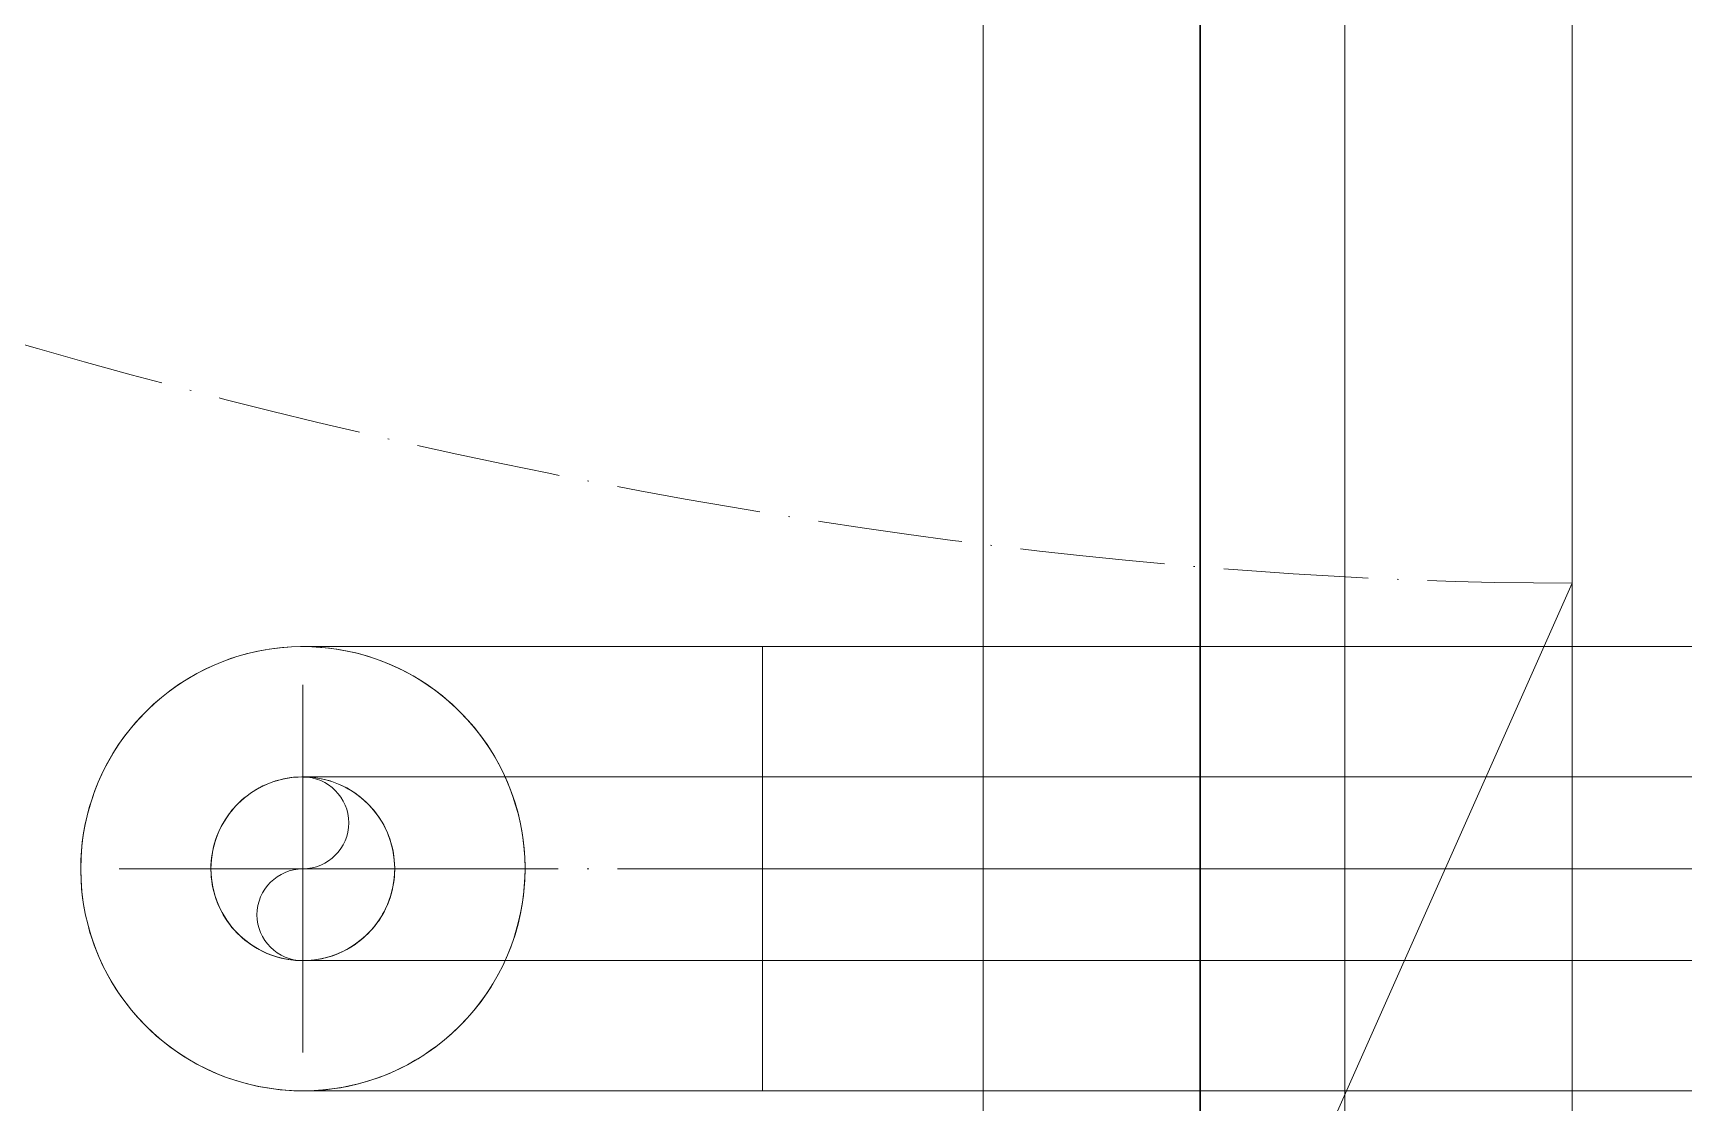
# Model space of a CAD drawing. Header units: millimetres. Extents: x -88595 to 880822, y -1054509 to -148035.
# Drawn here: x 418317.6 to 418431.7, y -247102 to -247028 of the extents above; entities that cross this region are included whole.
import ezdxf

# ---------------------------------------------------------------- set-up
doc = ezdxf.new("R2010")
doc.units = ezdxf.units.MM
doc.linetypes.add('$7$ADSK_Осевая', pattern=[14, 10, -2, 0, -2])
doc.linetypes.add('$9$ADSK_Осевая', pattern=[14, 10, -2, 0, -2])
for name, color, linetype, lineweight in [('Аннотация', 7, 'Continuous', 20), ('Изоляция', 7, 'Continuous', 18), ('Оборудование', 7, 'Continuous', 18), ('Ограждение', 7, 'Continuous', 9), ('Стены наружные', 7, 'Continuous', 18), ('Стены штриховка', 7, 'Continuous', 9), ('Трубопровод', 7, 'Continuous', 18), ('Трубопроводы', 7, 'Continuous', 18)]:
    doc.layers.add(name, color=color, linetype=linetype, lineweight=lineweight)

# ---------------------------------------------------------------- blocks, each defined once
blk = doc.blocks.new('$0$ADSK_Настенный внутренний блок кондиционера1 - 1U18TL5FRA-A-3267659-В_Координация_3 этаж ОВ3')
at = {"layer": 'Оборудование', "color": 150, "true_color": 0x0080ff}
blk.add_line((432.5, 0), (-432.5, 0), dxfattribs=at)
blk = doc.blocks.new('$0$ADSK_МедьПайка_Отвод-гнутая труба - Отвод _гнутая труба_-V38-В_Координация_3 этаж ОВ3')
at = {"layer": 'Трубопроводы', "color": 134, "true_color": 0x00a6a6}
for p, q in [((727.63, 16707.4), (727.63, 16713.75)), ((727.63, 16701.05), (727.63, 16707.4))]:
    blk.add_line(p, q, dxfattribs=at)
at = {"layer": 'Трубопроводы', "color": 134, "true_color": 0x00a6a6, "flags": 128}
for points in [[(689.53, 16707.4), (689.53, 16707.65), (689.55, 16707.91), (689.57, 16708.16), (689.61, 16708.41), (689.65, 16708.66), (689.71, 16708.91), (689.77, 16709.16), (689.85, 16709.4), (689.93, 16709.64), (690.03, 16709.87), (690.13, 16710.1), (690.24, 16710.33), (690.37, 16710.56), (690.5, 16710.77), (690.64, 16710.99), (690.78, 16711.19), (690.94, 16711.39), (691.1, 16711.59), (691.27, 16711.77), (691.45, 16711.96), (691.64, 16712.13), (691.83, 16712.29), (692.03, 16712.45), (692.24, 16712.6), (692.45, 16712.74), (692.66, 16712.88), (692.88, 16713), (693.11, 16713.12), (693.34, 16713.22), (693.58, 16713.32), (693.81, 16713.41), (694.06, 16713.48), (694.3, 16713.55), (694.55, 16713.61), (694.8, 16713.66), (695.05, 16713.7), (695.3, 16713.72), (695.55, 16713.74), (695.81, 16713.75), (695.88, 16713.75)], [(695.88, 16713.75), (696.13, 16713.75), (696.38, 16713.73), (696.64, 16713.7), (696.89, 16713.67), (697.14, 16713.62), (697.39, 16713.57), (697.63, 16713.5), (697.87, 16713.43), (698.11, 16713.34), (698.35, 16713.25), (698.58, 16713.15), (698.81, 16713.03), (699.03, 16712.91), (699.25, 16712.78), (699.46, 16712.64), (699.67, 16712.49), (699.87, 16712.34), (700.06, 16712.17), (700.25, 16712), (700.43, 16711.82), (700.61, 16711.64), (700.77, 16711.45), (700.93, 16711.25), (701.08, 16711.04), (701.22, 16710.83), (701.35, 16710.61), (701.48, 16710.39), (701.59, 16710.17), (701.7, 16709.94), (701.8, 16709.7), (701.88, 16709.46), (701.96, 16709.22), (702.03, 16708.98), (702.09, 16708.73), (702.14, 16708.48), (702.17, 16708.23), (702.2, 16707.98), (702.22, 16707.72), (702.23, 16707.47), (702.23, 16707.4)], [(695.88, 16713.75), (695.9, 16713.75), (695.98, 16713.75), (696.11, 16713.75), (696.28, 16713.75), (696.51, 16713.75), (696.79, 16713.75), (697.11, 16713.75), (697.49, 16713.75), (697.91, 16713.75), (698.38, 16713.75), (698.9, 16713.75), (699.47, 16713.75), (700.07, 16713.75), (700.73, 16713.75), (701.42, 16713.75), (702.16, 16713.75), (702.94, 16713.75), (703.76, 16713.75), (704.61, 16713.75), (705.51, 16713.75), (706.44, 16713.75), (707.4, 16713.75), (708.39, 16713.75), (709.42, 16713.75), (710.47, 16713.75), (711.55, 16713.75), (712.66, 16713.75), (713.79, 16713.75), (714.95, 16713.75), (716.12, 16713.75), (717.32, 16713.75), (718.52, 16713.75), (719.75, 16713.75), (720.98, 16713.75), (722.23, 16713.75), (723.49, 16713.75), (724.75, 16713.75), (726.02, 16713.75), (727.28, 16713.75), (727.63, 16713.75)], [(695.88, 16701.05), (695.62, 16701.06), (695.37, 16701.07), (695.12, 16701.1), (694.87, 16701.13), (694.62, 16701.18), (694.37, 16701.23), (694.12, 16701.3), (693.88, 16701.37), (693.64, 16701.46), (693.4, 16701.55), (693.17, 16701.66), (692.95, 16701.77), (692.72, 16701.89), (692.5, 16702.02), (692.29, 16702.16), (692.09, 16702.31), (691.88, 16702.46), (691.69, 16702.63), (691.5, 16702.8), (691.32, 16702.98), (691.15, 16703.16), (690.98, 16703.35), (690.83, 16703.55), (690.68, 16703.76), (690.53, 16703.97), (690.4, 16704.19), (690.28, 16704.41), (690.16, 16704.63), (690.06, 16704.86), (689.96, 16705.1), (689.87, 16705.34), (689.79, 16705.58), (689.73, 16705.82), (689.67, 16706.07), (689.62, 16706.32), (689.58, 16706.57), (689.55, 16706.82), (689.54, 16707.08), (689.53, 16707.33), (689.53, 16707.4)], [(702.23, 16707.4), (702.22, 16707.15), (702.21, 16706.89), (702.18, 16706.64), (702.15, 16706.39), (702.1, 16706.14), (702.05, 16705.89), (701.98, 16705.65), (701.91, 16705.4), (701.82, 16705.16), (701.73, 16704.93), (701.62, 16704.7), (701.51, 16704.47), (701.39, 16704.25), (701.26, 16704.03), (701.12, 16703.81), (700.97, 16703.61), (700.82, 16703.41), (700.65, 16703.21), (700.48, 16703.03), (700.3, 16702.85), (700.12, 16702.67), (699.92, 16702.51), (699.72, 16702.35), (699.52, 16702.2), (699.31, 16702.06), (699.09, 16701.92), (698.87, 16701.8), (698.64, 16701.68), (698.41, 16701.58), (698.18, 16701.48), (697.94, 16701.39), (697.7, 16701.32), (697.45, 16701.25), (697.21, 16701.19), (696.96, 16701.14), (696.71, 16701.1), (696.45, 16701.08), (696.2, 16701.06), (695.95, 16701.05), (695.88, 16701.05)], [(727.63, 16701.05), (726.36, 16701.05), (725.09, 16701.05), (723.83, 16701.05), (722.57, 16701.05), (721.32, 16701.05), (720.08, 16701.05), (718.85, 16701.05), (717.64, 16701.05), (716.44, 16701.05), (715.26, 16701.05), (714.1, 16701.05), (712.97, 16701.05), (711.85, 16701.05), (710.76, 16701.05), (709.7, 16701.05), (708.67, 16701.05), (707.66, 16701.05), (706.69, 16701.05), (705.75, 16701.05), (704.85, 16701.05), (703.98, 16701.05), (703.16, 16701.05), (702.37, 16701.05), (701.62, 16701.05), (700.91, 16701.05), (700.25, 16701.05), (699.63, 16701.05), (699.05, 16701.05), (698.52, 16701.05), (698.04, 16701.05), (697.6, 16701.05), (697.21, 16701.05), (696.87, 16701.05), (696.58, 16701.05), (696.34, 16701.05), (696.15, 16701.05), (696.01, 16701.05), (695.92, 16701.05), (695.88, 16701.05)]]:
    blk.add_lwpolyline(points, dxfattribs=at)
at = {"layer": 'Трубопроводы', "color": 134, "true_color": 0x00a6a6}
for start, end in [(360, 180), (180, 0)]:
    blk.add_arc((695.88, 16707.4), 6.35, start, end, dxfattribs=at)
blk = doc.blocks.new('$0$ADSK_МедьПайка_Отвод-гнутая труба - Отвод _гнутая труба_-V42-В_Координация_3 этаж ОВ3')
at = {"layer": 'Трубопроводы', "color": 134, "true_color": 0x00a6a6}
for p, q in [((-21483.8, -17380.75), (-21490.15, -17380.75)), ((-21477.45, -17380.75), (-21483.8, -17380.75))]:
    blk.add_line(p, q, dxfattribs=at)
at = {"layer": 'Трубопроводы', "color": 134, "true_color": 0x00a6a6, "flags": 128}
for points in [[(-21490.15, -17380.75), (-21490.15, -17382.02), (-21490.15, -17383.29), (-21490.15, -17384.56), (-21490.15, -17385.81), (-21490.15, -17387.06), (-21490.15, -17388.3), (-21490.15, -17389.53), (-21490.15, -17390.74), (-21490.15, -17391.94), (-21490.15, -17393.12), (-21490.15, -17394.28), (-21490.15, -17395.42), (-21490.15, -17396.53), (-21490.15, -17397.62), (-21490.15, -17398.68), (-21490.15, -17399.72), (-21490.15, -17400.72), (-21490.15, -17401.69), (-21490.15, -17402.63), (-21490.15, -17403.53), (-21490.15, -17404.4), (-21490.15, -17405.23), (-21490.15, -17406.01), (-21490.15, -17406.76), (-21490.15, -17407.47), (-21490.15, -17408.14), (-21490.15, -17408.76), (-21490.15, -17409.33), (-21490.15, -17409.86), (-21490.15, -17410.35), (-21490.15, -17410.78), (-21490.15, -17411.17), (-21490.15, -17411.51), (-21490.15, -17411.8), (-21490.15, -17412.04), (-21490.15, -17412.23), (-21490.15, -17412.37), (-21490.15, -17412.46), (-21490.15, -17412.5)], [(-21477.45, -17412.5), (-21477.45, -17412.48), (-21477.45, -17412.4), (-21477.45, -17412.28), (-21477.45, -17412.1), (-21477.45, -17411.87), (-21477.45, -17411.59), (-21477.45, -17411.27), (-21477.45, -17410.89), (-21477.45, -17410.47), (-21477.45, -17410), (-21477.45, -17409.48), (-21477.45, -17408.92), (-21477.45, -17408.31), (-21477.45, -17407.65), (-21477.45, -17406.96), (-21477.45, -17406.22), (-21477.45, -17405.44), (-21477.45, -17404.62), (-21477.45, -17403.77), (-21477.45, -17402.87), (-21477.45, -17401.95), (-21477.45, -17400.98), (-21477.45, -17399.99), (-21477.45, -17398.96), (-21477.45, -17397.91), (-21477.45, -17396.83), (-21477.45, -17395.72), (-21477.45, -17394.59), (-21477.45, -17393.43), (-21477.45, -17392.26), (-21477.45, -17391.07), (-21477.45, -17389.86), (-21477.45, -17388.63), (-21477.45, -17387.4), (-21477.45, -17386.15), (-21477.45, -17384.9), (-21477.45, -17383.63), (-21477.45, -17382.37), (-21477.45, -17381.1), (-21477.45, -17380.75)]]:
    blk.add_lwpolyline(points, dxfattribs=at)
at = {"layer": 'Трубопроводы', "color": 134, "true_color": 0x00a6a6}
for start, end in [(90, 270), (270, 90)]:
    blk.add_arc((-21483.8, -17412.5), 6.35, start, end, dxfattribs=at)
blk = doc.blocks.new('3 этаж')
at = {"layer": 'Ограждение'}
blk.add_line((430288.9, 678898.86), (430288.9, 679903.86), dxfattribs=at)
at = {"layer": 'Стены наружные', "lineweight": 30}
blk.add_line((430278.9, 678888.86), (430278.9, 679918.86), dxfattribs=at)
at = {"layer": 'Стены штриховка'}
blk.add_line((430263.9, 678873.86), (430263.9, 679918.86), dxfattribs=at)

msp = doc.modelspace()

# ---------------------------------------------------------------- linework, layer by layer
at = {"layer": 'Аннотация'}
msp.add_line((418423.95, -247066.04), (417883.03, -248284.23), dxfattribs=at)
at = {"layer": 'Изоляция', "color": 134, "true_color": 0x00a6a6}
for p, q in [((418368, -247070.43), (418368, -247101.13)), ((418368, -247070.43), (418368, -247101.13)), ((420788.19, -247070.43), (418368, -247070.43)), ((418423.95, -247101.13), (418423.95, -247074.04)), ((418423.95, -247101.13), (418423.95, -247074.04)), ((418368, -247101.13), (420788.19, -247101.13))]:
    msp.add_line(p, q, dxfattribs=at)
at = {"layer": 'Изоляция', "color": 134, "true_color": 0x00a6a6, "flags": 128}
for points in [[(418320.9, -247085.78), (418320.91, -247085.17), (418320.95, -247084.55), (418321.01, -247083.94), (418321.09, -247083.33), (418321.2, -247082.73), (418321.34, -247082.13), (418321.49, -247081.54), (418321.68, -247080.95), (418321.88, -247080.37), (418322.11, -247079.8), (418322.36, -247079.24), (418322.63, -247078.69), (418322.93, -247078.15), (418323.24, -247077.63), (418323.58, -247077.11), (418323.93, -247076.61), (418324.31, -247076.13), (418324.71, -247075.66), (418325.12, -247075.21), (418325.55, -247074.77), (418326, -247074.35), (418326.47, -247073.95), (418326.95, -247073.57), (418327.44, -247073.21), (418327.95, -247072.86), (418328.48, -247072.54), (418329.01, -247072.24), (418329.56, -247071.96), (418330.12, -247071.71), (418330.68, -247071.47), (418331.26, -247071.26), (418331.85, -247071.07), (418332.44, -247070.91), (418333.03, -247070.77), (418333.64, -247070.65), (418334.24, -247070.56), (418334.85, -247070.49), (418335.47, -247070.45), (418336.08, -247070.43), (418336.25, -247070.43)], [(418320.9, -247085.78), (418320.91, -247085.17), (418320.95, -247084.55), (418321.01, -247083.94), (418321.09, -247083.33), (418321.2, -247082.73), (418321.34, -247082.13), (418321.49, -247081.54), (418321.68, -247080.95), (418321.88, -247080.37), (418322.11, -247079.8), (418322.36, -247079.24), (418322.63, -247078.69), (418322.93, -247078.15), (418323.24, -247077.63), (418323.58, -247077.11), (418323.93, -247076.61), (418324.31, -247076.13), (418324.71, -247075.66), (418325.12, -247075.21), (418325.55, -247074.77), (418326, -247074.35), (418326.47, -247073.95), (418326.95, -247073.57), (418327.44, -247073.21), (418327.95, -247072.86), (418328.48, -247072.54), (418329.01, -247072.24), (418329.56, -247071.96), (418330.12, -247071.71), (418330.68, -247071.47), (418331.26, -247071.26), (418331.85, -247071.07), (418332.44, -247070.91), (418333.03, -247070.77), (418333.64, -247070.65), (418334.24, -247070.56), (418334.85, -247070.49), (418335.47, -247070.45), (418336.08, -247070.43), (418336.25, -247070.43)], [(418336.25, -247070.43), (418336.27, -247070.43), (418336.35, -247070.43), (418336.47, -247070.43), (418336.65, -247070.43), (418336.88, -247070.43), (418337.16, -247070.43), (418337.48, -247070.43), (418337.86, -247070.43), (418338.28, -247070.43), (418338.75, -247070.43), (418339.27, -247070.43), (418339.83, -247070.43), (418340.44, -247070.43), (418341.1, -247070.43), (418341.79, -247070.43), (418342.53, -247070.43), (418343.31, -247070.43), (418344.13, -247070.43), (418344.98, -247070.43), (418345.88, -247070.43), (418346.8, -247070.43), (418347.77, -247070.43), (418348.76, -247070.43), (418349.79, -247070.43), (418350.84, -247070.43), (418351.92, -247070.43), (418353.03, -247070.43), (418354.16, -247070.43), (418355.32, -247070.43), (418356.49, -247070.43), (418357.68, -247070.43), (418358.89, -247070.43), (418360.12, -247070.43), (418361.35, -247070.43), (418362.6, -247070.43), (418363.86, -247070.43), (418365.12, -247070.43), (418366.38, -247070.43), (418367.65, -247070.43), (418368, -247070.43)], [(418336.25, -247070.43), (418336.86, -247070.44), (418337.47, -247070.48), (418338.08, -247070.54), (418338.69, -247070.63), (418339.3, -247070.74), (418339.9, -247070.87), (418340.49, -247071.03), (418341.07, -247071.21), (418341.65, -247071.41), (418342.22, -247071.64), (418342.78, -247071.89), (418343.33, -247072.16), (418343.87, -247072.46), (418344.4, -247072.77), (418344.91, -247073.11), (418345.41, -247073.47), (418345.9, -247073.84), (418346.37, -247074.24), (418346.82, -247074.65), (418347.26, -247075.09), (418347.68, -247075.53), (418348.08, -247076), (418348.46, -247076.48), (418348.82, -247076.98), (418349.16, -247077.49), (418349.48, -247078.01), (418349.78, -247078.55), (418350.06, -247079.09), (418350.32, -247079.65), (418350.55, -247080.22), (418350.76, -247080.79), (418350.95, -247081.38), (418351.12, -247081.97), (418351.26, -247082.57), (418351.37, -247083.17), (418351.47, -247083.78), (418351.53, -247084.39), (418351.58, -247085), (418351.6, -247085.61), (418351.6, -247085.78)], [(418368, -247070.43), (418366.73, -247070.43), (418365.46, -247070.43), (418364.2, -247070.43), (418362.94, -247070.43), (418361.69, -247070.43), (418360.45, -247070.43), (418359.22, -247070.43), (418358.01, -247070.43), (418356.81, -247070.43), (418355.63, -247070.43), (418354.47, -247070.43), (418353.33, -247070.43), (418352.22, -247070.43), (418351.13, -247070.43), (418350.07, -247070.43), (418349.04, -247070.43), (418348.03, -247070.43), (418347.06, -247070.43), (418346.12, -247070.43), (418345.22, -247070.43), (418344.35, -247070.43), (418343.53, -247070.43), (418342.74, -247070.43), (418341.99, -247070.43), (418341.28, -247070.43), (418340.62, -247070.43), (418339.99, -247070.43), (418339.42, -247070.43), (418338.89, -247070.43), (418338.4, -247070.43), (418337.97, -247070.43), (418337.58, -247070.43), (418337.24, -247070.43), (418336.95, -247070.43), (418336.71, -247070.43), (418336.52, -247070.43), (418336.38, -247070.43), (418336.29, -247070.43), (418336.25, -247070.43)], [(418336.25, -247070.43), (418336.27, -247070.43), (418336.35, -247070.43), (418336.47, -247070.43), (418336.65, -247070.43), (418336.88, -247070.43), (418337.16, -247070.43), (418337.48, -247070.43), (418337.86, -247070.43), (418338.28, -247070.43), (418338.75, -247070.43), (418339.27, -247070.43), (418339.83, -247070.43), (418340.44, -247070.43), (418341.1, -247070.43), (418341.79, -247070.43), (418342.53, -247070.43), (418343.31, -247070.43), (418344.13, -247070.43), (418344.98, -247070.43), (418345.88, -247070.43), (418346.8, -247070.43), (418347.77, -247070.43), (418348.76, -247070.43), (418349.79, -247070.43), (418350.84, -247070.43), (418351.92, -247070.43), (418353.03, -247070.43), (418354.16, -247070.43), (418355.32, -247070.43), (418356.49, -247070.43), (418357.68, -247070.43), (418358.89, -247070.43), (418360.12, -247070.43), (418361.35, -247070.43), (418362.6, -247070.43), (418363.86, -247070.43), (418365.12, -247070.43), (418366.38, -247070.43), (418367.65, -247070.43), (418368, -247070.43)], [(418336.25, -247070.43), (418336.86, -247070.44), (418337.47, -247070.48), (418338.08, -247070.54), (418338.69, -247070.63), (418339.3, -247070.74), (418339.9, -247070.87), (418340.49, -247071.03), (418341.07, -247071.21), (418341.65, -247071.41), (418342.22, -247071.64), (418342.78, -247071.89), (418343.33, -247072.16), (418343.87, -247072.46), (418344.4, -247072.77), (418344.91, -247073.11), (418345.41, -247073.47), (418345.9, -247073.84), (418346.37, -247074.24), (418346.82, -247074.65), (418347.26, -247075.09), (418347.68, -247075.53), (418348.08, -247076), (418348.46, -247076.48), (418348.82, -247076.98), (418349.16, -247077.49), (418349.48, -247078.01), (418349.78, -247078.55), (418350.06, -247079.09), (418350.32, -247079.65), (418350.55, -247080.22), (418350.76, -247080.79), (418350.95, -247081.38), (418351.12, -247081.97), (418351.26, -247082.57), (418351.37, -247083.17), (418351.47, -247083.78), (418351.53, -247084.39), (418351.58, -247085), (418351.6, -247085.61), (418351.6, -247085.78)], [(418368, -247070.43), (418366.73, -247070.43), (418365.46, -247070.43), (418364.2, -247070.43), (418362.94, -247070.43), (418361.69, -247070.43), (418360.45, -247070.43), (418359.22, -247070.43), (418358.01, -247070.43), (418356.81, -247070.43), (418355.63, -247070.43), (418354.47, -247070.43), (418353.33, -247070.43), (418352.22, -247070.43), (418351.13, -247070.43), (418350.07, -247070.43), (418349.04, -247070.43), (418348.03, -247070.43), (418347.06, -247070.43), (418346.12, -247070.43), (418345.22, -247070.43), (418344.35, -247070.43), (418343.53, -247070.43), (418342.74, -247070.43), (418341.99, -247070.43), (418341.28, -247070.43), (418340.62, -247070.43), (418339.99, -247070.43), (418339.42, -247070.43), (418338.89, -247070.43), (418338.4, -247070.43), (418337.97, -247070.43), (418337.58, -247070.43), (418337.24, -247070.43), (418336.95, -247070.43), (418336.71, -247070.43), (418336.52, -247070.43), (418336.38, -247070.43), (418336.29, -247070.43), (418336.25, -247070.43)], [(418336.25, -247101.13), (418335.63, -247101.12), (418335.02, -247101.08), (418334.41, -247101.02), (418333.8, -247100.93), (418333.2, -247100.82), (418332.6, -247100.69), (418332, -247100.53), (418331.42, -247100.35), (418330.84, -247100.15), (418330.27, -247099.92), (418329.71, -247099.67), (418329.16, -247099.4), (418328.62, -247099.1), (418328.09, -247098.79), (418327.58, -247098.45), (418327.08, -247098.09), (418326.59, -247097.72), (418326.12, -247097.32), (418325.67, -247096.91), (418325.23, -247096.47), (418324.82, -247096.03), (418324.42, -247095.56), (418324.03, -247095.08), (418323.67, -247094.58), (418323.33, -247094.07), (418323.01, -247093.55), (418322.71, -247093.02), (418322.43, -247092.47), (418322.17, -247091.91), (418321.94, -247091.34), (418321.73, -247090.77), (418321.54, -247090.18), (418321.38, -247089.59), (418321.24, -247088.99), (418321.12, -247088.39), (418321.03, -247087.78), (418320.96, -247087.17), (418320.92, -247086.56), (418320.9, -247085.95), (418320.9, -247085.78)], [(418336.25, -247101.13), (418335.63, -247101.12), (418335.02, -247101.08), (418334.41, -247101.02), (418333.8, -247100.93), (418333.2, -247100.82), (418332.6, -247100.69), (418332, -247100.53), (418331.42, -247100.35), (418330.84, -247100.15), (418330.27, -247099.92), (418329.71, -247099.67), (418329.16, -247099.4), (418328.62, -247099.1), (418328.09, -247098.79), (418327.58, -247098.45), (418327.08, -247098.09), (418326.59, -247097.72), (418326.12, -247097.32), (418325.67, -247096.91), (418325.23, -247096.47), (418324.82, -247096.03), (418324.42, -247095.56), (418324.03, -247095.08), (418323.67, -247094.58), (418323.33, -247094.07), (418323.01, -247093.55), (418322.71, -247093.02), (418322.43, -247092.47), (418322.17, -247091.91), (418321.94, -247091.34), (418321.73, -247090.77), (418321.54, -247090.18), (418321.38, -247089.59), (418321.24, -247088.99), (418321.12, -247088.39), (418321.03, -247087.78), (418320.96, -247087.17), (418320.92, -247086.56), (418320.9, -247085.95), (418320.9, -247085.78)], [(418351.6, -247085.78), (418351.58, -247086.39), (418351.55, -247087.01), (418351.49, -247087.62), (418351.4, -247088.23), (418351.29, -247088.83), (418351.16, -247089.43), (418351, -247090.02), (418350.82, -247090.61), (418350.61, -247091.19), (418350.38, -247091.76), (418350.13, -247092.32), (418349.86, -247092.87), (418349.57, -247093.41), (418349.25, -247093.93), (418348.92, -247094.45), (418348.56, -247094.95), (418348.18, -247095.43), (418347.79, -247095.9), (418347.37, -247096.36), (418346.94, -247096.79), (418346.49, -247097.21), (418346.03, -247097.61), (418345.55, -247097.99), (418345.05, -247098.35), (418344.54, -247098.7), (418344.02, -247099.02), (418343.48, -247099.32), (418342.93, -247099.6), (418342.38, -247099.85), (418341.81, -247100.09), (418341.23, -247100.3), (418340.65, -247100.49), (418340.06, -247100.65), (418339.46, -247100.79), (418338.86, -247100.91), (418338.25, -247101), (418337.64, -247101.07), (418337.03, -247101.11), (418336.41, -247101.13), (418336.25, -247101.13)], [(418351.6, -247085.78), (418351.58, -247086.39), (418351.55, -247087.01), (418351.49, -247087.62), (418351.4, -247088.23), (418351.29, -247088.83), (418351.16, -247089.43), (418351, -247090.02), (418350.82, -247090.61), (418350.61, -247091.19), (418350.38, -247091.76), (418350.13, -247092.32), (418349.86, -247092.87), (418349.57, -247093.41), (418349.25, -247093.93), (418348.92, -247094.45), (418348.56, -247094.95), (418348.18, -247095.43), (418347.79, -247095.9), (418347.37, -247096.36), (418346.94, -247096.79), (418346.49, -247097.21), (418346.03, -247097.61), (418345.55, -247097.99), (418345.05, -247098.35), (418344.54, -247098.7), (418344.02, -247099.02), (418343.48, -247099.32), (418342.93, -247099.6), (418342.38, -247099.85), (418341.81, -247100.09), (418341.23, -247100.3), (418340.65, -247100.49), (418340.06, -247100.65), (418339.46, -247100.79), (418338.86, -247100.91), (418338.25, -247101), (418337.64, -247101.07), (418337.03, -247101.11), (418336.41, -247101.13), (418336.25, -247101.13)], [(418368, -247101.13), (418366.73, -247101.13), (418365.46, -247101.13), (418364.2, -247101.13), (418362.94, -247101.13), (418361.69, -247101.13), (418360.45, -247101.13), (418359.22, -247101.13), (418358.01, -247101.13), (418356.81, -247101.13), (418355.63, -247101.13), (418354.47, -247101.13), (418353.33, -247101.13), (418352.22, -247101.13), (418351.13, -247101.13), (418350.07, -247101.13), (418349.04, -247101.13), (418348.03, -247101.13), (418347.06, -247101.13), (418346.12, -247101.13), (418345.22, -247101.13), (418344.35, -247101.13), (418343.53, -247101.13), (418342.74, -247101.13), (418341.99, -247101.13), (418341.28, -247101.13), (418340.62, -247101.13), (418339.99, -247101.13), (418339.42, -247101.13), (418338.89, -247101.13), (418338.4, -247101.13), (418337.97, -247101.13), (418337.58, -247101.13), (418337.24, -247101.13), (418336.95, -247101.13), (418336.71, -247101.13), (418336.52, -247101.13), (418336.38, -247101.13), (418336.29, -247101.13), (418336.25, -247101.13)], [(418336.25, -247101.13), (418336.27, -247101.13), (418336.35, -247101.13), (418336.47, -247101.13), (418336.65, -247101.13), (418336.88, -247101.13), (418337.16, -247101.13), (418337.48, -247101.13), (418337.86, -247101.13), (418338.28, -247101.13), (418338.75, -247101.13), (418339.27, -247101.13), (418339.83, -247101.13), (418340.44, -247101.13), (418341.1, -247101.13), (418341.79, -247101.13), (418342.53, -247101.13), (418343.31, -247101.13), (418344.13, -247101.13), (418344.98, -247101.13), (418345.88, -247101.13), (418346.8, -247101.13), (418347.77, -247101.13), (418348.76, -247101.13), (418349.79, -247101.13), (418350.84, -247101.13), (418351.92, -247101.13), (418353.03, -247101.13), (418354.16, -247101.13), (418355.32, -247101.13), (418356.49, -247101.13), (418357.68, -247101.13), (418358.89, -247101.13), (418360.12, -247101.13), (418361.35, -247101.13), (418362.6, -247101.13), (418363.86, -247101.13), (418365.12, -247101.13), (418366.38, -247101.13), (418367.65, -247101.13), (418368, -247101.13)], [(418368, -247101.13), (418366.73, -247101.13), (418365.46, -247101.13), (418364.2, -247101.13), (418362.94, -247101.13), (418361.69, -247101.13), (418360.45, -247101.13), (418359.22, -247101.13), (418358.01, -247101.13), (418356.81, -247101.13), (418355.63, -247101.13), (418354.47, -247101.13), (418353.33, -247101.13), (418352.22, -247101.13), (418351.13, -247101.13), (418350.07, -247101.13), (418349.04, -247101.13), (418348.03, -247101.13), (418347.06, -247101.13), (418346.12, -247101.13), (418345.22, -247101.13), (418344.35, -247101.13), (418343.53, -247101.13), (418342.74, -247101.13), (418341.99, -247101.13), (418341.28, -247101.13), (418340.62, -247101.13), (418339.99, -247101.13), (418339.42, -247101.13), (418338.89, -247101.13), (418338.4, -247101.13), (418337.97, -247101.13), (418337.58, -247101.13), (418337.24, -247101.13), (418336.95, -247101.13), (418336.71, -247101.13), (418336.52, -247101.13), (418336.38, -247101.13), (418336.29, -247101.13), (418336.25, -247101.13)], [(418336.25, -247101.13), (418336.27, -247101.13), (418336.35, -247101.13), (418336.47, -247101.13), (418336.65, -247101.13), (418336.88, -247101.13), (418337.16, -247101.13), (418337.48, -247101.13), (418337.86, -247101.13), (418338.28, -247101.13), (418338.75, -247101.13), (418339.27, -247101.13), (418339.83, -247101.13), (418340.44, -247101.13), (418341.1, -247101.13), (418341.79, -247101.13), (418342.53, -247101.13), (418343.31, -247101.13), (418344.13, -247101.13), (418344.98, -247101.13), (418345.88, -247101.13), (418346.8, -247101.13), (418347.77, -247101.13), (418348.76, -247101.13), (418349.79, -247101.13), (418350.84, -247101.13), (418351.92, -247101.13), (418353.03, -247101.13), (418354.16, -247101.13), (418355.32, -247101.13), (418356.49, -247101.13), (418357.68, -247101.13), (418358.89, -247101.13), (418360.12, -247101.13), (418361.35, -247101.13), (418362.6, -247101.13), (418363.86, -247101.13), (418365.12, -247101.13), (418366.38, -247101.13), (418367.65, -247101.13), (418368, -247101.13)]]:
    msp.add_lwpolyline(points, dxfattribs=at)
at = {"layer": 'Изоляция', "color": 134, "true_color": 0x00a6a6}
for start, end in [(90, 180), (90, 180), (90, 180), (90, 180), (90, 180), (90, 180), (90, 180), (90, 180), (0, 90), (0, 90), (0, 90), (0, 90), (0, 90), (0, 90), (0, 90), (0, 90), (180, 270), (180, 270), (180, 270), (180, 270), (180, 270), (180, 270), (180, 270), (180, 270), (270, 0), (270, 0), (270, 0), (270, 0), (270, 0), (270, 0), (270, 0), (270, 0)]:
    msp.add_arc((418336.25, -247085.78), 15.35, start, end, dxfattribs=at)
at = {"layer": 'Трубопровод', "color": 134, "true_color": 0x00a6a6}
for p, q in [((418336.25, -247098.48), (418336.25, -247073.08)), ((418336.25, -247098.48), (418336.25, -247073.08)), ((418323.55, -247085.78), (418348.95, -247085.78)), ((418323.55, -247085.78), (418348.95, -247085.78)), ((418423.95, -247085.78), (418368, -247085.78)), ((418423.95, -247085.78), (418368, -247085.78)), ((418423.95, -247085.78), (418368, -247085.78)), ((418423.95, -247085.78), (418368, -247085.78)), ((418368, -247085.78), (420788.19, -247085.78)), ((418368, -247085.78), (420788.19, -247085.78))]:
    msp.add_line(p, q, dxfattribs=at)
at = {"layer": 'Трубопровод', "color": 134, "linetype": 'Continuous', "true_color": 0x00a6a6}
for p, q in [((420788.19, -247079.43), (418368, -247079.43)), ((418368, -247092.13), (420788.19, -247092.13))]:
    msp.add_line(p, q, dxfattribs=at)
for centre, radius, start, end in [((418336.25, -247085.78), 6.35, 0, 180), ((418336.25, -247085.78), 6.35, 0, 180), ((418336.25, -247082.61), 3.17, 270, 90), ((418336.25, -247082.61), 3.17, 270, 90), ((418336.25, -247085.78), 6.35, 180, 0), ((418336.25, -247085.78), 6.35, 180, 0), ((418336.25, -247088.96), 3.17, 90, 270), ((418336.25, -247088.96), 3.17, 90, 270)]:
    msp.add_arc(centre, radius, start, end, dxfattribs=at)
at = {"layer": 'Трубопроводы', "color": 24, "true_color": 0xa52900}
msp.add_line((418423.95, -247074.04), (418423.95, -247058.04), dxfattribs=at)
msp.add_line((418423.95, -247074.04), (418423.95, -247058.04), dxfattribs=at)
at = {"layer": 'Трубопроводы', "color": 134, "linetype": '$7$ADSK_Осевая', "true_color": 0x00a6a6}
msp.add_line((418368, -247085.78), (418336.25, -247085.78), dxfattribs=at)
msp.add_line((418368, -247085.78), (418336.25, -247085.78), dxfattribs=at)
msp.add_line((418368, -247085.78), (418336.25, -247085.78), dxfattribs=at)
msp.add_line((418368, -247085.78), (418336.25, -247085.78), dxfattribs=at)
at = {"layer": 'Трубопроводы', "color": 24, "linetype": '$9$ADSK_Осевая', "true_color": 0xa52900}
msp.add_open_spline([(418423.95, -247066.04), (418310.87, -247066.04), (418112.75, -246994.9), (418112.73, -246839.88)], degree=3, dxfattribs=at)

# ---------------------------------------------------------------- block references
at = {"layer": 'Оборудование', "color": 5, "true_color": 0x0000ff}
msp.add_blockref('3 этаж', (-11880.65, -926425.79), dxfattribs=at)
at = {"layer": 'Оборудование', "color": 150, "true_color": 0x0080ff, "rotation": 89.99999999999977}
msp.add_blockref('$0$ADSK_Настенный внутренний блок кондиционера1 - 1U18TL5FRA-A-3267659-В_Координация_3 этаж ОВ3', (418423.95, -246715.28), dxfattribs=at)
at = {"layer": 'Трубопроводы', "color": 134, "true_color": 0x00a6a6}
msp.add_blockref('$0$ADSK_МедьПайка_Отвод-гнутая труба - Отвод _гнутая труба_-V38-В_Координация_3 этаж ОВ3', (417640.37, -263793.18), dxfattribs=at)
msp.add_blockref('$0$ADSK_МедьПайка_Отвод-гнутая труба - Отвод _гнутая труба_-V38-В_Координация_3 этаж ОВ3', (417640.37, -263793.18), dxfattribs=at)
at = {"layer": 'Трубопроводы', "color": 134, "true_color": 0x00a6a6, "rotation": 270}
msp.add_blockref('$0$ADSK_МедьПайка_Отвод-гнутая труба - Отвод _гнутая труба_-V42-В_Координация_3 этаж ОВ3', (435748.75, -268569.58), dxfattribs=at)
msp.add_blockref('$0$ADSK_МедьПайка_Отвод-гнутая труба - Отвод _гнутая труба_-V42-В_Координация_3 этаж ОВ3', (435748.75, -268569.58), dxfattribs=at)

doc.saveas('drawing.dxf')
